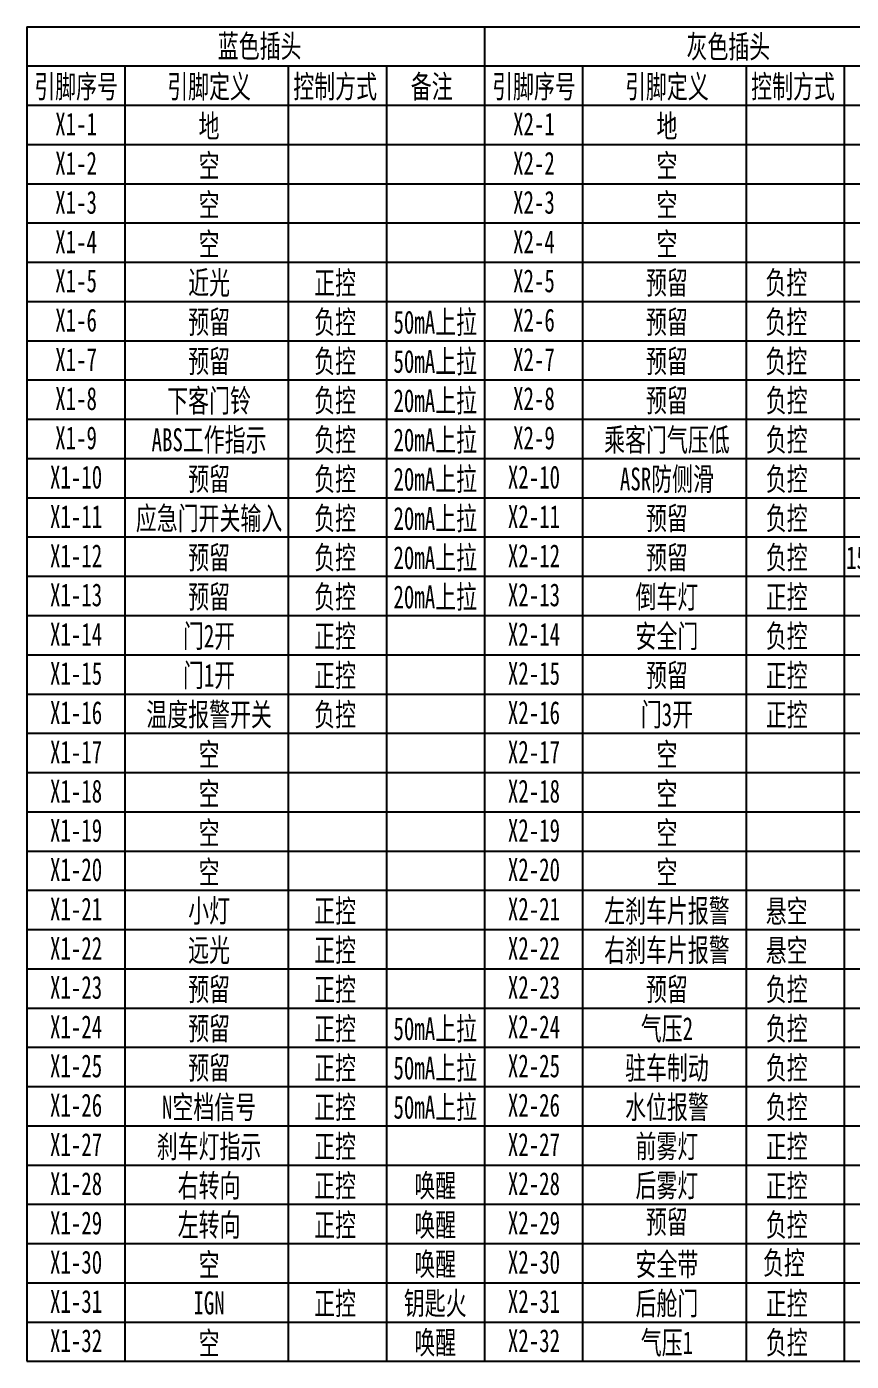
# Model space of a CAD drawing. Extents: x -188 to 653, y 38 to 632.
# Drawn here: x 328.1 to 454.2, y 161.7 to 365.7 of the extents above; entities that cross this region are included whole.
import ezdxf
from ezdxf.enums import TextEntityAlignment as Align

# ---------------------------------------------------------------- set-up
doc = ezdxf.new("R2010")
doc.units = 0
doc.header["$LTSCALE"] = 5
doc.layers.add('2细线层', color=3, linetype='CONTINUOUS')
doc.layers.add('6文字层', color=3, linetype='CONTINUOUS')
doc.styles.add('STYLE2', font='', dxfattribs={"width": 0.67, "height": 5})
doc.styles.get('STYLE2').set_extended_font_data('FangSong')

msp = doc.modelspace()

# ---------------------------------------------------------------- linework, layer by layer
at = {"layer": '2细线层'}
for p, q in [((328.092, 365.748), (328.092, 161.748)), ((328.092, 365.748), (610.482, 365.748)), ((398.092, 365.748), (398.092, 161.748)), ((328.092, 359.748), (610.482, 359.748)), ((343.092, 359.748), (343.092, 161.748)), ((368.092, 359.748), (368.092, 161.748)), ((383.092, 359.748), (383.092, 161.748)), ((413.092, 359.748), (413.092, 161.748)), ((438.092, 359.748), (438.092, 161.748)), ((453.092, 359.748), (453.092, 161.748)), ((328.092, 353.748), (610.482, 353.748)), ((328.092, 347.748), (538.092, 347.748)), ((328.092, 341.748), (538.092, 341.748)), ((328.092, 335.748), (610.482, 335.748)), ((328.092, 329.748), (538.092, 329.748)), ((328.092, 323.748), (538.092, 323.748)), ((328.092, 317.748), (610.482, 317.748)), ((328.092, 311.748), (538.092, 311.748)), ((328.092, 305.748), (538.092, 305.748)), ((328.092, 299.748), (538.092, 299.748)), ((328.092, 293.748), (538.092, 293.748)), ((328.092, 287.748), (610.482, 287.748)), ((328.092, 281.748), (538.092, 281.748)), ((328.092, 275.748), (538.092, 275.748)), ((328.092, 269.748), (538.092, 269.748)), ((328.092, 263.748), (538.092, 263.748)), ((328.092, 257.748), (538.092, 257.748)), ((328.092, 251.748), (538.092, 251.748)), ((328.092, 245.748), (610.482, 245.748)), ((328.092, 239.748), (610.482, 239.748)), ((328.092, 233.748), (538.092, 233.748)), ((328.092, 227.748), (610.482, 227.748)), ((328.092, 221.748), (610.482, 221.748)), ((328.092, 215.748), (610.482, 215.748)), ((328.092, 209.748), (610.482, 209.748)), ((328.092, 203.748), (610.482, 203.748)), ((328.092, 197.748), (610.482, 197.748)), ((328.092, 191.748), (610.482, 191.748)), ((328.092, 185.748), (610.482, 185.748)), ((328.092, 179.748), (610.482, 179.748)), ((328.092, 173.748), (610.482, 173.748)), ((328.092, 167.748), (610.482, 167.748)), ((328.092, 161.748), (610.482, 161.748))]:
    msp.add_line(p, q, dxfattribs=at)

# ---------------------------------------------------------------- texts
at = {"layer": '6文字层', "ltscale": 5, "style": 'STYLE2', "width": 0.67}
for s, p in [('蓝色插头', (363.713, 362.852)), ('灰色插头', (435.367, 362.771)), ('引脚序号', (335.646, 356.672)), ('引脚定义', (355.976, 356.672)), ('控制方式', (375.255, 356.672)), ('备注', (390.02, 356.672)), ('引脚序号', (405.646, 356.672)), ('引脚定义', (425.976, 356.672)), ('控制方式', (445.255, 356.672)), ('X1-1', (335.646, 350.879)), ('地', (355.976, 350.672)), ('X2-1', (405.646, 350.879)), ('地', (425.976, 350.672)), ('空', (355.976, 344.672)), ('空', (425.976, 344.672)), ('X1-2', (335.646, 344.879)), ('X2-2', (405.646, 344.879)), ('空', (355.976, 338.672)), ('空', (425.976, 338.672)), ('X1-3', (335.646, 338.879)), ('X2-3', (405.646, 338.879)), ('X1-4', (335.646, 332.879)), ('空', (355.976, 332.672)), ('X2-4', (405.646, 332.879)), ('空', (425.976, 332.672)), ('X1-5', (335.646, 326.879)), ('近光', (355.976, 326.672)), ('正控', (375.255, 326.672)), ('X2-5', (405.646, 326.879)), ('预留', (425.976, 326.672)), ('负控', (444.229, 326.672)), ('X1-6', (335.646, 320.879)), ('预留', (355.976, 320.672)), ('负控', (375.255, 320.672)), ('50mA上拉', (390.556, 320.672)), ('X2-6', (405.646, 320.879)), ('预留', (425.976, 320.672)), ('负控', (444.229, 320.672)), ('X1-7', (335.646, 314.879)), ('预留', (355.976, 314.672)), ('负控', (375.255, 314.672)), ('50mA上拉', (390.556, 314.672)), ('X2-7', (405.646, 314.879)), ('预留', (425.976, 314.672)), ('负控', (444.229, 314.672)), ('X1-8', (335.646, 308.879)), ('下客门铃', (355.976, 308.672)), ('负控', (375.255, 308.672)), ('20mA上拉', (390.556, 308.672)), ('X2-8', (405.646, 308.879)), ('预留', (425.976, 308.672)), ('负控', (444.295, 308.672)), ('X1-9', (335.646, 302.879)), ('ABS工作指示', (355.976, 302.672)), ('负控', (375.255, 302.672)), ('20mA上拉', (390.556, 302.672)), ('X2-9', (405.646, 302.879)), ('乘客门气压低', (425.976, 302.672)), ('负控', (444.295, 302.672)), ('X1-10', (335.646, 296.879)), ('预留', (355.976, 296.672)), ('负控', (375.255, 296.672)), ('20mA上拉', (390.556, 296.672)), ('X2-10', (405.646, 296.879)), ('ASR防侧滑', (425.976, 296.672)), ('负控', (444.295, 296.672)), ('X1-11', (335.646, 290.879)), ('应急门开关输入', (355.976, 290.672)), ('负控', (375.255, 290.672)), ('20mA上拉', (390.556, 290.672)), ('X2-11', (405.646, 290.879)), ('预留', (425.976, 290.672)), ('负控', (444.295, 290.672)), ('X1-12', (335.646, 284.879)), ('预留', (355.976, 284.672)), ('负控', (375.255, 284.672)), ('20mA上拉', (390.556, 284.672)), ('X2-12', (405.646, 284.879)), ('预留', (425.976, 284.672)), ('负控', (444.295, 284.672)), ('150mA上拉', (460.556, 284.672)), ('X1-13', (335.646, 278.879)), ('预留', (355.976, 278.672)), ('负控', (375.255, 278.672)), ('20mA上拉', (390.556, 278.672)), ('X2-13', (405.646, 278.879)), ('倒车灯', (425.976, 278.672)), ('正控', (444.295, 278.672)), ('X1-14', (335.646, 272.879)), ('门2开', (355.976, 272.672)), ('正控', (375.255, 272.672)), ('X2-14', (405.646, 272.879)), ('安全门', (425.976, 272.672)), ('负控', (444.295, 272.672)), ('X1-15', (335.646, 266.879)), ('门1开', (355.976, 266.672)), ('正控', (375.255, 266.672)), ('X2-15', (405.646, 266.879)), ('预留', (425.976, 266.672)), ('正控', (444.295, 266.672)), ('X1-16', (335.646, 260.879)), ('温度报警开关', (355.976, 260.672)), ('负控', (375.255, 260.672)), ('X2-16', (405.646, 260.879)), ('门3开', (425.976, 260.672)), ('正控', (444.295, 260.672)), ('X1-17', (335.646, 254.879)), ('空', (355.976, 254.672)), ('X2-17', (405.646, 254.879)), ('空', (425.976, 254.672)), ('X1-18', (335.646, 248.879)), ('空', (355.976, 248.672)), ('X2-18', (405.646, 248.879)), ('空', (425.976, 248.672)), ('空', (355.976, 242.672)), ('空', (425.976, 242.672)), ('X1-19', (335.646, 242.879)), ('X2-19', (405.646, 242.879)), ('空', (355.976, 236.672)), ('空', (355.976, 236.672)), ('空', (425.976, 236.672)), ('X1-20', (335.646, 236.879)), ('X2-20', (405.646, 236.879)), ('X1-21', (335.646, 230.879)), ('小灯', (355.976, 230.672)), ('正控', (375.255, 230.672)), ('X2-21', (405.646, 230.879)), ('左刹车片报警', (425.976, 230.672)), ('悬空', (444.295, 230.672)), ('X1-22', (335.646, 224.879)), ('远光', (355.976, 224.672)), ('正控', (375.255, 224.672)), ('X2-22', (405.646, 224.879)), ('右刹车片报警', (425.976, 224.672)), ('悬空', (444.295, 224.672)), ('X1-23', (335.646, 218.879)), ('预留', (355.976, 218.672)), ('正控', (375.255, 218.672)), ('X2-23', (405.646, 218.879)), ('预留', (425.976, 218.672)), ('负控', (444.295, 218.672)), ('X1-24', (335.646, 212.879)), ('预留', (355.976, 212.672)), ('正控', (375.255, 212.672)), ('50mA上拉', (390.556, 212.672)), ('X2-24', (405.646, 212.879)), ('气压2', (425.976, 212.672)), ('负控', (444.295, 212.672)), ('X1-25', (335.646, 206.879)), ('预留', (355.976, 206.672)), ('正控', (375.255, 206.672)), ('50mA上拉', (390.556, 206.672)), ('X2-25', (405.646, 206.879)), ('驻车制动', (425.976, 206.672)), ('负控', (444.295, 206.672)), ('X1-26', (335.646, 200.879)), ('N空档信号', (355.976, 200.672)), ('正控', (375.255, 200.672)), ('50mA上拉', (390.556, 200.672)), ('X2-26', (405.646, 200.879)), ('水位报警', (425.976, 200.672)), ('负控', (444.295, 200.672)), ('X1-27', (335.646, 194.879)), ('刹车灯指示', (355.976, 194.672)), ('正控', (375.255, 194.672)), ('X2-27', (405.646, 194.879)), ('前雾灯', (425.976, 194.672)), ('正控', (444.295, 194.672)), ('X1-28', (335.646, 188.879)), ('右转向', (355.976, 188.672)), ('正控', (375.255, 188.672)), ('唤醒', (390.556, 188.672)), ('X2-28', (405.646, 188.879)), ('后雾灯', (425.976, 188.672)), ('正控', (444.295, 188.672)), ('X1-29', (335.646, 182.879)), ('左转向', (355.976, 182.672)), ('正控', (375.255, 182.672)), ('唤醒', (390.556, 182.672)), ('X2-29', (405.646, 182.879)), ('预留', (425.953, 183.119)), ('负控', (444.295, 182.672)), ('X1-30', (335.646, 176.879)), ('空', (355.976, 176.672)), ('唤醒', (390.556, 176.672)), ('X2-30', (405.646, 176.879)), ('安全带', (425.976, 176.672)), ('负控', (443.869, 176.854)), ('X1-31', (335.646, 170.879)), ('IGN', (355.976, 170.672)), ('正控', (375.255, 170.672)), ('钥匙火', (390.556, 170.672)), ('X2-31', (405.646, 170.879)), ('后舱门', (425.976, 170.672)), ('正控', (444.295, 170.672)), ('X1-32', (335.646, 164.879)), ('空', (355.976, 164.672)), ('唤醒', (390.556, 164.672)), ('X2-32', (405.646, 164.879)), ('气压1', (425.976, 164.672)), ('负控', (444.295, 164.672))]:
    msp.add_text(s, height=3.5, dxfattribs=at).set_placement(p, align=Align.MIDDLE)

doc.saveas('drawing.dxf')
